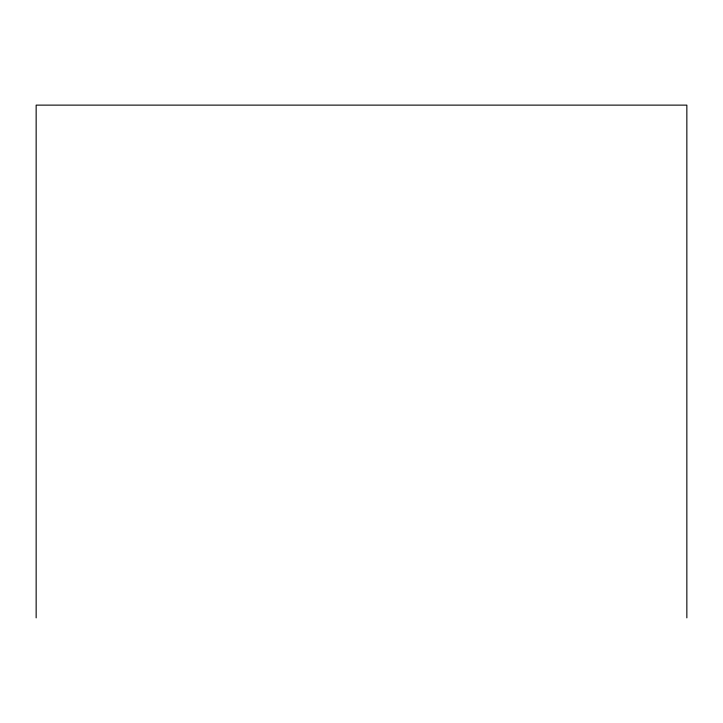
<?xml version="1.0" encoding="UTF-8"?>
<svg xmlns="http://www.w3.org/2000/svg" width="723" height="723" viewBox="0 0 723 723"><rect width="100%" height="100%" fill="white"/><g stroke="black" fill="none" stroke-linecap="round" stroke-linejoin="round"><path stroke-width="1.08" d="M686.85 617.876L686.85 105.124L36.15 105.124L36.15 617.876"/></g></svg>
